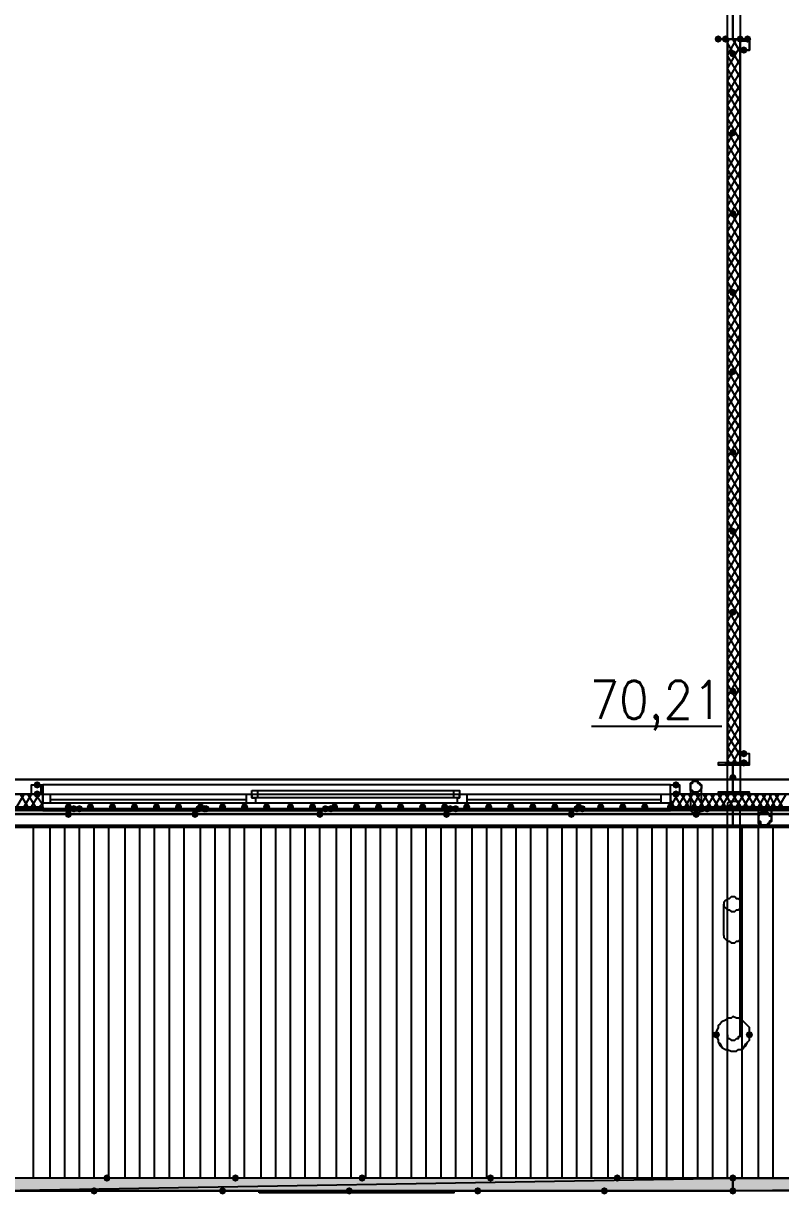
# Model space of a CAD drawing. Header units: millimetres. Extents: x 0 to 420, y 0 to 297.
# Drawn here: x 312.86 to 330.33, y 94.91 to 121.9 of the extents above; entities that cross this region are included whole.
import ezdxf

# ---------------------------------------------------------------- set-up
doc = ezdxf.new("R2010")
doc.units = ezdxf.units.MM
doc.layers.get('0').update_dxf_attribs({"linetype": 'CONTINUOUS'})
doc.styles.get("Standard").update_dxf_attribs({"font": 'STANDARD'})

msp = doc.modelspace()

# ---------------------------------------------------------------- hatches: boundary and pattern name
at = {"true_color": 0x000007}
for points in [[(328.972333, 121.539), (328.947462, 121.479204), (328.887667, 121.454333), (328.827871, 121.479204), (328.803, 121.539), (328.827871, 121.598796), (328.887667, 121.623667), (328.947462, 121.598796)], [(329.141667, 121.539), (329.116796, 121.479204), (329.057, 121.454333), (328.997204, 121.479204), (328.972333, 121.539), (328.997204, 121.598796), (329.057, 121.623667), (329.116796, 121.598796)], [(329.480333, 121.539), (329.455462, 121.479204), (329.395667, 121.454333), (329.335871, 121.479204), (329.311, 121.539), (329.335871, 121.598796), (329.395667, 121.623667), (329.455462, 121.598796)], [(329.649667, 121.539), (329.624796, 121.479204), (329.565, 121.454333), (329.505204, 121.479204), (329.480333, 121.539), (329.505204, 121.598796), (329.565, 121.623667), (329.624796, 121.598796)], [(329.311, 121.200333), (329.286129, 121.140537), (329.226333, 121.115667), (329.166538, 121.140537), (329.141667, 121.200333), (329.166537, 121.260129), (329.226333, 121.285), (329.286129, 121.260129)], [(329.565, 121.285), (329.540129, 121.225204), (329.480333, 121.200333), (329.420538, 121.225204), (329.395667, 121.285), (329.420537, 121.344796), (329.480333, 121.369667), (329.540129, 121.344796)], [(329.311, 119.38), (329.286129, 119.320204), (329.226333, 119.295333), (329.166538, 119.320204), (329.141667, 119.38), (329.166537, 119.439796), (329.226333, 119.464667), (329.286129, 119.439796)], [(329.311, 117.517333), (329.286129, 117.457538), (329.226333, 117.432667), (329.166538, 117.457538), (329.141667, 117.517333), (329.166537, 117.577129), (329.226333, 117.602), (329.286129, 117.577129)], [(329.311, 115.697), (329.286129, 115.637204), (329.226333, 115.612333), (329.166538, 115.637204), (329.141667, 115.697), (329.166537, 115.756796), (329.226333, 115.781667), (329.286129, 115.756796)], [(329.311, 113.876667), (329.286129, 113.816871), (329.226333, 113.792), (329.166538, 113.816871), (329.141667, 113.876667), (329.166537, 113.936462), (329.226333, 113.961333), (329.286129, 113.936463)], [(329.311, 112.014), (329.286129, 111.954204), (329.226333, 111.929333), (329.166538, 111.954204), (329.141667, 112.014), (329.166537, 112.073796), (329.226333, 112.098667), (329.286129, 112.073796)], [(329.311, 110.193667), (329.286129, 110.133871), (329.226333, 110.109), (329.166538, 110.133871), (329.141667, 110.193667), (329.166537, 110.253462), (329.226333, 110.278333), (329.286129, 110.253463)], [(329.311, 108.331), (329.286129, 108.271204), (329.226333, 108.246333), (329.166538, 108.271204), (329.141667, 108.331), (329.166537, 108.390796), (329.226333, 108.415667), (329.286129, 108.390796)], [(329.311, 106.510667), (329.286129, 106.450871), (329.226333, 106.426), (329.166538, 106.450871), (329.141667, 106.510667), (329.166537, 106.570462), (329.226333, 106.595333), (329.286129, 106.570463)], [(329.565, 105.071333), (329.540129, 105.011537), (329.480333, 104.986667), (329.420538, 105.011537), (329.395667, 105.071333), (329.420537, 105.131129), (329.480333, 105.156), (329.540129, 105.131129)], [(329.565, 104.859667), (329.540129, 104.799871), (329.480333, 104.775), (329.420538, 104.799871), (329.395667, 104.859667), (329.420537, 104.919462), (329.480333, 104.944333), (329.540129, 104.919463)], [(329.311, 104.521), (329.286129, 104.461204), (329.226333, 104.436333), (329.166538, 104.461204), (329.141667, 104.521), (329.166537, 104.580796), (329.226333, 104.605667), (329.286129, 104.580796)], [(313.266667, 104.351667), (313.241796, 104.291871), (313.182, 104.267), (313.122204, 104.291871), (313.097333, 104.351667), (313.122204, 104.411462), (313.182, 104.436333), (313.241796, 104.411463)], [(313.266667, 104.14), (313.241796, 104.080204), (313.182, 104.055333), (313.122204, 104.080204), (313.097333, 104.14), (313.122204, 104.199796), (313.182, 104.224667), (313.241796, 104.199796)], [(327.998667, 104.351667), (327.973796, 104.291871), (327.914, 104.267), (327.854204, 104.291871), (327.829333, 104.351667), (327.854204, 104.411462), (327.914, 104.436333), (327.973796, 104.411463)], [(327.998667, 104.14), (327.973796, 104.080204), (327.914, 104.055333), (327.854204, 104.080204), (327.829333, 104.14), (327.854204, 104.199796), (327.914, 104.224667), (327.973796, 104.199796)], [(313.986333, 103.843667), (313.961462, 103.783871), (313.901667, 103.759), (313.841871, 103.783871), (313.817, 103.843667), (313.841871, 103.903462), (313.901667, 103.928333), (313.961462, 103.903463)], [(314.494333, 103.843667), (314.469462, 103.783871), (314.409667, 103.759), (314.349871, 103.783871), (314.325, 103.843667), (314.349871, 103.903462), (314.409667, 103.928333), (314.469462, 103.903463)], [(315.002333, 103.843667), (314.977462, 103.783871), (314.917667, 103.759), (314.857871, 103.783871), (314.833, 103.843667), (314.857871, 103.903462), (314.917667, 103.928333), (314.977462, 103.903463)], [(315.510333, 103.843667), (315.485463, 103.783871), (315.425667, 103.759), (315.365871, 103.783871), (315.341, 103.843667), (315.365871, 103.903462), (315.425667, 103.928333), (315.485462, 103.903463)], [(316.018333, 103.843667), (315.993462, 103.783871), (315.933667, 103.759), (315.873871, 103.783871), (315.849, 103.843667), (315.873871, 103.903462), (315.933667, 103.928333), (315.993462, 103.903463)], [(316.526333, 103.843667), (316.501463, 103.783871), (316.441667, 103.759), (316.381871, 103.783871), (316.357, 103.843667), (316.381871, 103.903462), (316.441667, 103.928333), (316.501462, 103.903463)], [(317.034333, 103.843667), (317.009462, 103.783871), (316.949667, 103.759), (316.889871, 103.783871), (316.865, 103.843667), (316.889871, 103.903462), (316.949667, 103.928333), (317.009462, 103.903463)], [(317.542333, 103.843667), (317.517462, 103.783871), (317.457667, 103.759), (317.397871, 103.783871), (317.373, 103.843667), (317.397871, 103.903462), (317.457667, 103.928333), (317.517462, 103.903463)], [(318.050333, 103.843667), (318.025463, 103.783871), (317.965667, 103.759), (317.905871, 103.783871), (317.881, 103.843667), (317.905871, 103.903462), (317.965667, 103.928333), (318.025462, 103.903463)], [(318.558333, 103.843667), (318.533462, 103.783871), (318.473667, 103.759), (318.413871, 103.783871), (318.389, 103.843667), (318.413871, 103.903462), (318.473667, 103.928333), (318.533462, 103.903463)], [(319.108667, 103.843667), (319.083796, 103.783871), (319.024, 103.759), (318.964204, 103.783871), (318.939333, 103.843667), (318.964204, 103.903462), (319.024, 103.928333), (319.083796, 103.903463)], [(319.616667, 103.843667), (319.591796, 103.783871), (319.532, 103.759), (319.472204, 103.783871), (319.447333, 103.843667), (319.472204, 103.903462), (319.532, 103.928333), (319.591796, 103.903463)], [(320.124667, 103.843667), (320.099796, 103.783871), (320.04, 103.759), (319.980204, 103.783871), (319.955333, 103.843667), (319.980204, 103.903462), (320.04, 103.928333), (320.099796, 103.903463)], [(320.632667, 103.843667), (320.607796, 103.783871), (320.548, 103.759), (320.488204, 103.783871), (320.463333, 103.843667), (320.488204, 103.903462), (320.548, 103.928333), (320.607796, 103.903463)], [(321.140667, 103.843667), (321.115796, 103.783871), (321.056, 103.759), (320.996204, 103.783871), (320.971333, 103.843667), (320.996204, 103.903462), (321.056, 103.928333), (321.115796, 103.903463)], [(321.648667, 103.843667), (321.623796, 103.783871), (321.564, 103.759), (321.504204, 103.783871), (321.479333, 103.843667), (321.504204, 103.903462), (321.564, 103.928333), (321.623796, 103.903463)], [(322.156667, 103.843667), (322.131796, 103.783871), (322.072, 103.759), (322.012204, 103.783871), (321.987333, 103.843667), (322.012204, 103.903462), (322.072, 103.928333), (322.131796, 103.903463)], [(322.664667, 103.843667), (322.639796, 103.783871), (322.58, 103.759), (322.520204, 103.783871), (322.495333, 103.843667), (322.520204, 103.903462), (322.58, 103.928333), (322.639796, 103.903463)], [(323.172667, 103.843667), (323.147796, 103.783871), (323.088, 103.759), (323.028204, 103.783871), (323.003333, 103.843667), (323.028204, 103.903462), (323.088, 103.928333), (323.147796, 103.903463)], [(323.680667, 103.843667), (323.655796, 103.783871), (323.596, 103.759), (323.536204, 103.783871), (323.511333, 103.843667), (323.536204, 103.903462), (323.596, 103.928333), (323.655796, 103.903463)], [(324.188667, 103.843667), (324.163796, 103.783871), (324.104, 103.759), (324.044204, 103.783871), (324.019333, 103.843667), (324.044204, 103.903462), (324.104, 103.928333), (324.163796, 103.903463)], [(324.696667, 103.843667), (324.671796, 103.783871), (324.612, 103.759), (324.552204, 103.783871), (324.527333, 103.843667), (324.552204, 103.903462), (324.612, 103.928333), (324.671796, 103.903463)], [(325.204667, 103.843667), (325.179796, 103.783871), (325.12, 103.759), (325.060204, 103.783871), (325.035333, 103.843667), (325.060204, 103.903462), (325.12, 103.928333), (325.179796, 103.903463)], [(325.755, 103.843667), (325.730129, 103.783871), (325.670333, 103.759), (325.610537, 103.783871), (325.585667, 103.843667), (325.610537, 103.903462), (325.670333, 103.928333), (325.730129, 103.903463)], [(326.263, 103.843667), (326.238129, 103.783871), (326.178333, 103.759), (326.118538, 103.783871), (326.093667, 103.843667), (326.118537, 103.903462), (326.178333, 103.928333), (326.238129, 103.903463)], [(326.771, 103.843667), (326.746129, 103.783871), (326.686333, 103.759), (326.626537, 103.783871), (326.601667, 103.843667), (326.626537, 103.903462), (326.686333, 103.928333), (326.746129, 103.903463)], [(327.279, 103.843667), (327.254129, 103.783871), (327.194333, 103.759), (327.134537, 103.783871), (327.109667, 103.843667), (327.134537, 103.903462), (327.194333, 103.928333), (327.254129, 103.903463)], [(327.871667, 103.843667), (327.846796, 103.783871), (327.787, 103.759), (327.727204, 103.783871), (327.702333, 103.843667), (327.727204, 103.903462), (327.787, 103.928333), (327.846796, 103.903463)], [(328.93, 98.594333), (328.905129, 98.534537), (328.845333, 98.509667), (328.785538, 98.534537), (328.760667, 98.594333), (328.785537, 98.654129), (328.845333, 98.679), (328.905129, 98.654129)], [(329.692, 98.594333), (329.667129, 98.534537), (329.607333, 98.509667), (329.547537, 98.534537), (329.522667, 98.594333), (329.547537, 98.654129), (329.607333, 98.679), (329.667129, 98.654129)]]:
    msp.add_hatch(color=0, dxfattribs=at).paths.add_polyline_path(points, flags=0)
h = msp.add_hatch(color=0, dxfattribs=at)
h.paths.add_polyline_path([(381.973667, 103.674333), (119.972667, 103.674333), (381.973667, 103.801333)], flags=0)
h.paths.add_polyline_path([(119.972667, 103.674333), (381.973667, 103.801333), (119.972667, 103.801333)], flags=0)
at = {"true_color": 0x0000fe}
for points in [[(313.986333, 103.674333), (313.961462, 103.614537), (313.901667, 103.589667), (313.841871, 103.614537), (313.817, 103.674333), (313.841871, 103.734129), (313.901667, 103.759), (313.961462, 103.734129)], [(314.113333, 103.801333), (314.088462, 103.741537), (314.028667, 103.716667), (313.968871, 103.741537), (313.944, 103.801333), (313.968871, 103.861129), (314.028667, 103.886), (314.088462, 103.861129)], [(314.240333, 103.801333), (314.215463, 103.741537), (314.155667, 103.716667), (314.095871, 103.741537), (314.071, 103.801333), (314.095871, 103.861129), (314.155667, 103.886), (314.215462, 103.861129)], [(314.240333, 103.801333), (314.215463, 103.741537), (314.155667, 103.716667), (314.095871, 103.741537), (314.071, 103.801333), (314.095871, 103.861129), (314.155667, 103.886), (314.215462, 103.861129)], [(316.907333, 103.674333), (316.882462, 103.614537), (316.822667, 103.589667), (316.762871, 103.614537), (316.738, 103.674333), (316.762871, 103.734129), (316.822667, 103.759), (316.882462, 103.734129)], [(316.992, 103.801333), (316.967129, 103.741537), (316.907333, 103.716667), (316.847538, 103.741537), (316.822667, 103.801333), (316.847537, 103.861129), (316.907333, 103.886), (316.967129, 103.861129)], [(317.119, 103.801333), (317.094129, 103.741537), (317.034333, 103.716667), (316.974538, 103.741537), (316.949667, 103.801333), (316.974537, 103.861129), (317.034333, 103.886), (317.094129, 103.861129)], [(317.161333, 103.801333), (317.136462, 103.741537), (317.076667, 103.716667), (317.016871, 103.741537), (316.992, 103.801333), (317.016871, 103.861129), (317.076667, 103.886), (317.136462, 103.861129)], [(319.786, 103.674333), (319.761129, 103.614537), (319.701333, 103.589667), (319.641538, 103.614537), (319.616667, 103.674333), (319.641537, 103.734129), (319.701333, 103.759), (319.761129, 103.734129)], [(319.913, 103.801333), (319.888129, 103.741537), (319.828333, 103.716667), (319.768537, 103.741537), (319.743667, 103.801333), (319.768537, 103.861129), (319.828333, 103.886), (319.888129, 103.861129)], [(320.04, 103.801333), (320.015129, 103.741537), (319.955333, 103.716667), (319.895538, 103.741537), (319.870667, 103.801333), (319.895537, 103.861129), (319.955333, 103.886), (320.015129, 103.861129)], [(320.04, 103.801333), (320.015129, 103.741537), (319.955333, 103.716667), (319.895538, 103.741537), (319.870667, 103.801333), (319.895537, 103.861129), (319.955333, 103.886), (320.015129, 103.861129)], [(322.707, 103.674333), (322.682129, 103.614537), (322.622333, 103.589667), (322.562538, 103.614537), (322.537667, 103.674333), (322.562537, 103.734129), (322.622333, 103.759), (322.682129, 103.734129)], [(322.791667, 103.801333), (322.766796, 103.741537), (322.707, 103.716667), (322.647204, 103.741537), (322.622333, 103.801333), (322.647204, 103.861129), (322.707, 103.886), (322.766796, 103.861129)], [(322.918667, 103.801333), (322.893796, 103.741537), (322.834, 103.716667), (322.774204, 103.741537), (322.749333, 103.801333), (322.774204, 103.861129), (322.834, 103.886), (322.893796, 103.861129)], [(322.918667, 103.801333), (322.893796, 103.741537), (322.834, 103.716667), (322.774204, 103.741537), (322.749333, 103.801333), (322.774204, 103.861129), (322.834, 103.886), (322.893796, 103.861129)], [(325.585667, 103.674333), (325.560796, 103.614537), (325.501, 103.589667), (325.441204, 103.614537), (325.416333, 103.674333), (325.441204, 103.734129), (325.501, 103.759), (325.560796, 103.734129)], [(325.712667, 103.801333), (325.687796, 103.741537), (325.628, 103.716667), (325.568204, 103.741537), (325.543333, 103.801333), (325.568204, 103.861129), (325.628, 103.886), (325.687796, 103.861129)], [(325.839667, 103.801333), (325.814796, 103.741537), (325.755, 103.716667), (325.695204, 103.741537), (325.670333, 103.801333), (325.695204, 103.861129), (325.755, 103.886), (325.814796, 103.861129)], [(325.839667, 103.801333), (325.814796, 103.741537), (325.755, 103.716667), (325.695204, 103.741537), (325.670333, 103.801333), (325.695204, 103.861129), (325.755, 103.886), (325.814796, 103.861129)], [(328.464333, 103.674333), (328.439462, 103.614537), (328.379667, 103.589667), (328.319871, 103.614537), (328.295, 103.674333), (328.319871, 103.734129), (328.379667, 103.759), (328.439462, 103.734129)], [(328.591333, 103.801333), (328.566462, 103.741537), (328.506667, 103.716667), (328.446871, 103.741537), (328.422, 103.801333), (328.446871, 103.861129), (328.506667, 103.886), (328.566462, 103.861129)], [(328.718333, 103.801333), (328.693463, 103.741537), (328.633667, 103.716667), (328.573871, 103.741537), (328.549, 103.801333), (328.573871, 103.861129), (328.633667, 103.886), (328.693462, 103.861129)], [(328.718333, 103.801333), (328.693463, 103.741537), (328.633667, 103.716667), (328.573871, 103.741537), (328.549, 103.801333), (328.573871, 103.861129), (328.633667, 103.886), (328.693462, 103.861129)], [(314.875333, 95.292333), (314.850462, 95.232537), (314.790667, 95.207667), (314.730871, 95.232537), (314.706, 95.292333), (314.730871, 95.352129), (314.790667, 95.377), (314.850462, 95.352129)], [(317.838667, 95.292333), (317.813796, 95.232537), (317.754, 95.207667), (317.694204, 95.232537), (317.669333, 95.292333), (317.694204, 95.352129), (317.754, 95.377), (317.813796, 95.352129)], [(320.759667, 95.292333), (320.734796, 95.232537), (320.675, 95.207667), (320.615204, 95.232537), (320.590333, 95.292333), (320.615204, 95.352129), (320.675, 95.377), (320.734796, 95.352129)], [(323.723, 95.292333), (323.698129, 95.232537), (323.638333, 95.207667), (323.578538, 95.232537), (323.553667, 95.292333), (323.578537, 95.352129), (323.638333, 95.377), (323.698129, 95.352129)], [(326.644, 95.292333), (326.619129, 95.232537), (326.559333, 95.207667), (326.499537, 95.232537), (326.474667, 95.292333), (326.499537, 95.352129), (326.559333, 95.377), (326.619129, 95.352129)], [(329.311, 95.292333), (329.286129, 95.232537), (329.226333, 95.207667), (329.166538, 95.232537), (329.141667, 95.292333), (329.166537, 95.352129), (329.226333, 95.377), (329.286129, 95.352129)], [(314.579, 94.996), (314.554129, 94.936204), (314.494333, 94.911333), (314.434537, 94.936204), (314.409667, 94.996), (314.434537, 95.055796), (314.494333, 95.080667), (314.554129, 95.055796)], [(317.542333, 94.996), (317.517462, 94.936204), (317.457667, 94.911333), (317.397871, 94.936204), (317.373, 94.996), (317.397871, 95.055796), (317.457667, 95.080667), (317.517462, 95.055796)], [(320.463333, 94.996), (320.438463, 94.936204), (320.378667, 94.911333), (320.318871, 94.936204), (320.294, 94.996), (320.318871, 95.055796), (320.378667, 95.080667), (320.438462, 95.055796)], [(323.426667, 94.996), (323.401796, 94.936204), (323.342, 94.911333), (323.282204, 94.936204), (323.257333, 94.996), (323.282204, 95.055796), (323.342, 95.080667), (323.401796, 95.055796)], [(326.347667, 94.996), (326.322796, 94.936204), (326.263, 94.911333), (326.203204, 94.936204), (326.178333, 94.996), (326.203204, 95.055796), (326.263, 95.080667), (326.322796, 95.055796)], [(329.311, 94.996), (329.286129, 94.936204), (329.226333, 94.911333), (329.166538, 94.936204), (329.141667, 94.996), (329.166537, 95.055796), (329.226333, 95.080667), (329.286129, 95.055796)]]:
    msp.add_hatch(color=0, dxfattribs=at).paths.add_polyline_path(points, flags=0)
at = {"true_color": 0x000007}
h = msp.add_hatch(color=0, dxfattribs=at)
h.paths.add_polyline_path([(329.226333, 94.996), (311.869667, 94.996), (329.226333, 95.292333)], flags=0)
h.paths.add_polyline_path([(311.869667, 94.996), (329.226333, 95.292333), (311.869667, 95.292333)], flags=0)
h = msp.add_hatch(color=0, dxfattribs=at)
h.paths.add_polyline_path([(346.625333, 94.996), (329.226333, 94.996), (346.625333, 95.292333)], flags=0)
h.paths.add_polyline_path([(329.226333, 94.996), (346.625333, 95.292333), (329.226333, 95.292333)], flags=0)

# ---------------------------------------------------------------- linework, layer by layer
at = {"color": 0, "true_color": 0x000007}
for points in [[(393.361333, 220.810667), (259.291667, 220.810667), (259.291667, 189.780333), (242.612333, 189.780333), (242.612333, 220.810667), (108.585, 220.810667), (108.585, 104.14), (242.654667, 104.14), (242.654667, 135.128), (259.291667, 135.128), (259.291667, 104.14), (393.361333, 104.14)], [(242.612333, 220.429667), (242.612333, 189.780333), (259.291667, 189.780333), (259.291667, 220.429667), (393.022667, 220.429667), (393.022667, 104.478667), (259.291667, 104.478667), (259.291667, 135.128), (242.654667, 135.128), (242.654667, 104.478667), (108.923667, 104.478667), (108.923667, 220.429667)], [(329.607333, 121.539), (328.887667, 121.539), (329.226333, 121.539), (329.226333, 122.216333), (328.887667, 122.216333), (328.887667, 122.258667), (329.607333, 122.258667), (329.607333, 122.216333), (329.226333, 122.216333), (329.226333, 121.539)], [(329.099333, 121.539), (329.099333, 104.859667), (329.395667, 104.859667), (329.395667, 121.539)], [(329.607333, 121.539), (329.395667, 121.539), (329.395667, 121.285), (329.607333, 121.285)], [(329.607333, 121.496667), (329.607333, 121.285), (329.395667, 121.285), (329.395667, 121.496667)], [(329.607333, 105.071333), (329.395667, 105.071333), (329.395667, 104.859667), (329.607333, 104.859667), (329.607333, 105.071333), (329.395667, 105.071333), (329.395667, 104.859667), (329.607333, 104.859667)], [(329.607333, 104.859667), (328.887667, 104.859667), (328.887667, 104.817333), (329.226333, 104.817333), (329.226333, 104.182333), (328.887667, 104.182333), (328.887667, 104.14), (329.607333, 104.14), (329.607333, 104.182333), (329.226333, 104.182333), (329.226333, 104.817333), (329.607333, 104.817333)], [(313.055, 104.351667), (313.266667, 104.351667), (313.266667, 104.14), (313.055, 104.14), (313.055, 104.351667), (313.309, 104.351667), (313.309, 104.14), (313.055, 104.14)], [(318.135, 104.224667), (318.262, 104.224667), (318.262, 104.055333), (318.135, 104.055333)], [(322.918667, 104.055333), (322.791667, 104.055333), (322.791667, 104.224667), (322.918667, 104.224667)], [(327.787, 104.351667), (327.998667, 104.351667), (327.998667, 104.14), (327.787, 104.14), (327.787, 104.351667), (327.998667, 104.351667), (327.998667, 104.14), (327.787, 104.14)], [(328.252667, 104.309333), (328.252667, 104.351667), (328.252667, 104.394), (328.295, 104.394), (328.295, 104.436333), (328.337333, 104.436333), (328.379667, 104.436333), (328.422, 104.436333), (328.422, 104.394), (328.464333, 104.394), (328.464333, 104.351667), (328.506667, 104.351667), (328.506667, 104.309333), (328.506667, 104.267), (328.464333, 104.224667), (328.422, 104.182333), (328.379667, 104.182333), (328.337333, 104.182333), (328.295, 104.182333), (328.295, 104.224667), (328.252667, 104.224667), (328.252667, 104.267), (328.252667, 104.309333), (328.252667, 104.267), (328.252667, 104.224667), (328.295, 104.224667), (328.295, 104.182333), (328.337333, 104.182333), (328.379667, 104.182333), (328.422, 104.182333), (328.464333, 104.224667), (328.506667, 104.267), (328.506667, 104.309333), (328.506667, 104.351667), (328.464333, 104.351667), (328.464333, 104.394), (328.422, 104.394), (328.422, 104.436333), (328.379667, 104.436333), (328.337333, 104.436333), (328.295, 104.436333), (328.295, 104.394), (328.252667, 104.394), (328.252667, 104.351667)], [(328.506667, 104.309333), (328.506667, 104.351667), (328.464333, 104.351667), (328.464333, 104.394), (328.422, 104.394), (328.422, 104.436333), (328.379667, 104.436333), (328.337333, 104.436333), (328.295, 104.436333), (328.295, 104.394), (328.252667, 104.394), (328.252667, 104.351667), (328.252667, 104.309333), (328.252667, 104.267), (328.252667, 104.224667), (328.295, 104.224667), (328.295, 104.182333), (328.337333, 104.182333), (328.379667, 104.182333), (328.422, 104.182333), (328.464333, 104.224667), (328.506667, 104.267)], [(313.309, 104.14), (313.309, 103.928333)], [(327.787, 104.14), (327.787, 103.928333)], [(329.268667, 103.970667), (329.226333, 103.970667), (329.184, 103.970667), (329.141667, 103.970667), (329.099333, 103.928333), (329.099333, 103.886), (329.099333, 103.843667), (329.141667, 103.801333), (329.184, 103.801333), (329.226333, 103.801333), (329.268667, 103.801333), (329.311, 103.801333), (329.353333, 103.801333), (329.353333, 103.843667), (329.395667, 103.886), (329.353333, 103.928333), (329.353333, 103.970667), (329.311, 103.970667)], [(381.973667, 103.674333), (119.972667, 103.674333), (381.973667, 103.801333)], [(119.972667, 103.674333), (381.973667, 103.801333), (119.972667, 103.801333)], [(329.226333, 103.759), (311.827333, 103.759), (311.827333, 103.378), (329.226333, 103.378)], [(328.252667, 103.759), (328.295, 103.716667), (328.337333, 103.716667), (328.379667, 103.716667), (328.422, 103.716667), (328.464333, 103.716667), (328.464333, 103.759), (328.506667, 103.759), (328.464333, 103.759), (328.422, 103.759), (328.379667, 103.759), (328.337333, 103.759), (328.295, 103.759)], [(346.625333, 103.759), (329.226333, 103.759), (329.226333, 103.378), (346.625333, 103.378)], [(329.692, 103.801333), (329.819, 103.801333), (329.819, 103.589667), (329.819, 103.547333), (329.819, 103.505), (329.819, 103.462667), (329.861333, 103.462667), (329.903667, 103.420333), (329.946, 103.420333), (329.988333, 103.420333), (330.030667, 103.420333), (330.030667, 103.462667), (330.073, 103.462667), (330.073, 103.505), (330.115333, 103.505), (330.115333, 103.547333), (330.115333, 103.589667), (330.115333, 103.801333), (330.2, 103.801333), (330.115333, 103.801333), (330.115333, 103.589667), (330.115333, 103.547333), (330.073, 103.505), (330.073, 103.462667), (330.030667, 103.462667), (330.030667, 103.420333), (329.988333, 103.420333), (329.946, 103.420333), (329.903667, 103.420333), (329.861333, 103.462667), (329.861333, 103.505), (329.819, 103.505), (329.819, 103.547333), (329.819, 103.589667), (329.819, 103.801333), (329.692, 103.801333), (329.819, 103.801333), (329.819, 103.589667), (329.819, 103.547333), (329.819, 103.505), (329.819, 103.462667), (329.861333, 103.462667), (329.903667, 103.420333), (329.946, 103.420333), (329.988333, 103.420333), (330.030667, 103.420333), (330.030667, 103.462667), (330.073, 103.462667), (330.073, 103.505), (330.115333, 103.505), (330.115333, 103.547333), (330.115333, 103.589667), (330.115333, 103.801333), (330.2, 103.801333), (330.115333, 103.801333), (330.115333, 103.589667), (330.115333, 103.547333), (330.073, 103.505), (330.073, 103.462667), (330.030667, 103.462667), (330.030667, 103.420333), (329.988333, 103.420333), (329.946, 103.420333), (329.903667, 103.420333), (329.861333, 103.462667), (329.861333, 103.505), (329.819, 103.505), (329.819, 103.547333), (329.819, 103.589667), (329.819, 103.801333), (329.692, 103.801333), (329.819, 103.801333), (329.819, 103.589667), (329.819, 103.547333), (329.819, 103.505), (329.861333, 103.505), (329.861333, 103.462667), (329.903667, 103.420333), (329.946, 103.420333), (329.988333, 103.420333), (330.030667, 103.420333), (330.030667, 103.462667), (330.073, 103.462667), (330.073, 103.505), (330.115333, 103.547333), (330.115333, 103.589667), (330.115333, 103.801333), (330.2, 103.801333), (330.115333, 103.801333), (330.115333, 103.589667), (330.115333, 103.547333), (330.115333, 103.505), (330.073, 103.505), (330.073, 103.462667), (330.030667, 103.462667), (330.030667, 103.420333), (329.988333, 103.420333), (329.946, 103.420333), (329.903667, 103.420333), (329.861333, 103.462667), (329.819, 103.462667), (329.819, 103.505), (329.819, 103.547333), (329.819, 103.589667), (329.819, 103.801333)], [(329.819, 103.589667), (329.819, 103.547333), (329.819, 103.505), (329.861333, 103.505), (329.861333, 103.462667), (329.903667, 103.420333), (329.946, 103.420333), (329.988333, 103.420333), (330.030667, 103.420333), (330.030667, 103.462667), (330.073, 103.462667), (330.073, 103.505), (330.115333, 103.547333), (330.115333, 103.589667), (330.115333, 103.632), (330.073, 103.632), (330.073, 103.674333), (330.030667, 103.716667), (329.988333, 103.716667), (329.946, 103.716667), (329.903667, 103.716667), (329.861333, 103.716667), (329.861333, 103.674333), (329.819, 103.632)], [(330.115333, 103.589667), (330.115333, 103.632), (330.073, 103.632), (330.073, 103.674333), (330.030667, 103.716667), (329.988333, 103.716667), (329.946, 103.716667), (329.903667, 103.716667), (329.861333, 103.716667), (329.861333, 103.674333), (329.819, 103.632), (329.819, 103.589667), (329.819, 103.547333), (329.819, 103.505), (329.861333, 103.505), (329.861333, 103.462667), (329.903667, 103.420333), (329.946, 103.420333), (329.988333, 103.420333), (330.030667, 103.420333), (330.030667, 103.462667), (330.073, 103.462667), (330.073, 103.505), (330.115333, 103.547333)], [(381.973667, 95.885), (381.973667, 95.292333), (119.972667, 95.292333), (119.972667, 95.885), (119.972667, 102.87), (119.972667, 103.420333), (381.973667, 103.420333), (381.973667, 102.87)], [(329.268667, 101.769333), (329.226333, 101.769333), (329.184, 101.769333), (329.141667, 101.727), (329.099333, 101.727), (329.057, 101.684667), (329.014667, 101.642333), (329.014667, 101.6), (329.014667, 101.557667), (329.057, 101.515333), (329.099333, 101.473), (329.141667, 101.473), (329.184, 101.430667), (329.226333, 101.430667), (329.268667, 101.430667), (329.311, 101.473), (329.353333, 101.473), (329.395667, 101.515333), (329.438, 101.515333), (329.438, 101.557667), (329.438, 101.6), (329.438, 101.642333), (329.438, 101.684667), (329.395667, 101.684667), (329.353333, 101.727), (329.311, 101.727)], [(329.311, 98.975333), (329.226333, 99.017667), (329.184, 98.975333), (329.099333, 98.975333), (329.057, 98.933), (328.972333, 98.890667), (328.93, 98.848333), (328.887667, 98.806), (328.887667, 98.763667), (328.845333, 98.679), (328.845333, 98.594333), (328.845333, 98.552), (328.887667, 98.467333), (328.887667, 98.425), (328.93, 98.382667), (328.972333, 98.298), (329.057, 98.255667), (329.099333, 98.255667), (329.184, 98.213333), (329.226333, 98.213333), (329.311, 98.213333), (329.353333, 98.255667), (329.438, 98.255667), (329.480333, 98.298), (329.522667, 98.382667), (329.565, 98.425), (329.607333, 98.467333), (329.607333, 98.552), (329.607333, 98.594333), (329.607333, 98.679), (329.607333, 98.763667), (329.565, 98.806), (329.522667, 98.848333), (329.480333, 98.890667), (329.438, 98.933), (329.353333, 98.975333)], [(329.226333, 94.996), (311.869667, 94.996), (329.226333, 95.292333)], [(311.869667, 94.996), (329.226333, 95.292333), (311.869667, 95.292333)], [(364.024333, 95.292333), (364.024333, 94.996), (346.625333, 94.996), (346.625333, 95.292333), (346.625333, 94.996), (329.226333, 94.996), (329.226333, 95.292333), (311.869667, 95.292333), (311.869667, 94.996), (329.226333, 94.996), (329.226333, 95.292333), (346.625333, 95.292333)], [(346.625333, 94.996), (329.226333, 94.996), (346.625333, 95.292333)], [(329.226333, 94.996), (346.625333, 95.292333), (329.226333, 95.292333)], [(318.304333, 94.953667), (318.304333, 94.996), (322.791667, 94.996), (322.791667, 94.953667)]]:
    msp.add_lwpolyline(points, close=True, dxfattribs=at)
at = {"color": 0, "true_color": 0x0000fe}
msp.add_lwpolyline([(242.612333, 220.429667), (108.923667, 220.429667), (108.923667, 104.478667), (242.654667, 104.478667), (242.654667, 135.128), (259.291667, 135.128), (259.291667, 104.478667), (393.022667, 104.478667), (393.022667, 220.429667), (259.291667, 220.429667), (259.291667, 189.780333), (242.612333, 189.780333)], close=True, dxfattribs=at)
at = {"color": 0, "true_color": 0x00002b}
for points in [[(311.996667, 104.14), (329.099333, 104.14), (329.099333, 138.641667), (311.996667, 138.641667)], [(329.395667, 104.14), (346.498333, 104.14), (346.498333, 138.641667), (329.395667, 138.641667)]]:
    msp.add_lwpolyline(points, close=True, dxfattribs=at)
at = {"color": 0, "true_color": 0x000007}
for points in [[(329.226333, 121.539), (329.226333, 122.258667)], [(329.099333, 121.454333), (329.141667, 121.539)], [(329.099333, 121.158), (329.311, 121.539)], [(329.395667, 120.946333), (329.099333, 121.454333)], [(329.395667, 121.242667), (329.226333, 121.539)], [(329.480333, 121.539), (329.480333, 121.496667)], [(329.099333, 120.861667), (329.395667, 121.369667)], [(329.395667, 120.65), (329.099333, 121.158)], [(329.099333, 120.565333), (329.395667, 121.073333)], [(329.395667, 120.353667), (329.099333, 120.861667)], [(329.099333, 120.269), (329.395667, 120.777)], [(329.395667, 120.099667), (329.099333, 120.565333)], [(329.099333, 120.015), (329.395667, 120.480667)], [(329.395667, 119.803333), (329.099333, 120.311333)], [(329.099333, 119.718667), (329.395667, 120.226667)], [(329.395667, 119.507), (329.099333, 120.015)], [(329.099333, 119.422333), (329.395667, 119.930333)], [(329.395667, 119.210667), (329.099333, 119.718667)], [(329.099333, 119.126), (329.395667, 119.634)], [(329.395667, 118.914333), (329.099333, 119.422333)], [(329.099333, 118.829667), (329.395667, 119.337667)], [(329.395667, 118.618), (329.099333, 119.126)], [(329.099333, 118.533333), (329.395667, 119.041333)], [(329.395667, 118.321667), (329.099333, 118.829667)], [(329.099333, 118.279333), (329.395667, 118.745)], [(329.395667, 118.067667), (329.099333, 118.533333)], [(329.099333, 117.983), (329.395667, 118.491)], [(329.395667, 117.771333), (329.099333, 118.279333)], [(329.099333, 117.686667), (329.395667, 118.194667)], [(329.395667, 117.475), (329.099333, 117.983)], [(329.099333, 117.390333), (329.395667, 117.898333)], [(329.395667, 117.178667), (329.099333, 117.686667)], [(329.099333, 117.094), (329.395667, 117.602)], [(329.395667, 116.882333), (329.099333, 117.390333)], [(329.099333, 116.797667), (329.395667, 117.305667)], [(329.395667, 116.586), (329.099333, 117.094)], [(329.099333, 116.501333), (329.395667, 117.009333)], [(329.395667, 116.332), (329.099333, 116.797667)], [(329.099333, 116.247333), (329.395667, 116.713)], [(329.395667, 116.035667), (329.099333, 116.543667)], [(329.099333, 115.951), (329.395667, 116.459)], [(329.395667, 115.739333), (329.099333, 116.247333)], [(329.099333, 115.654667), (329.395667, 116.162667)], [(329.395667, 115.443), (329.099333, 115.951)], [(329.099333, 115.358333), (329.395667, 115.866333)], [(329.395667, 115.146667), (329.099333, 115.654667)], [(329.099333, 115.062), (329.395667, 115.57)], [(329.395667, 114.850333), (329.099333, 115.358333)], [(329.099333, 114.765667), (329.395667, 115.273667)], [(329.395667, 114.554), (329.099333, 115.062)], [(329.099333, 114.511667), (329.395667, 114.977333)], [(329.395667, 114.3), (329.099333, 114.765667)], [(329.099333, 114.215333), (329.395667, 114.723333)], [(329.395667, 114.003667), (329.099333, 114.511667)], [(329.099333, 113.919), (329.395667, 114.427)], [(329.395667, 113.707333), (329.099333, 114.215333)], [(329.099333, 113.622667), (329.395667, 114.130667)], [(329.395667, 113.411), (329.099333, 113.919)], [(329.099333, 113.326333), (329.395667, 113.834333)], [(329.395667, 113.114667), (329.099333, 113.622667)], [(329.099333, 113.03), (329.395667, 113.538)], [(329.395667, 112.818333), (329.099333, 113.326333)], [(329.099333, 112.733667), (329.395667, 113.241667)], [(329.395667, 112.564333), (329.099333, 113.03)], [(329.099333, 112.479667), (329.395667, 112.945333)], [(329.395667, 112.268), (329.099333, 112.776)], [(329.099333, 112.183333), (329.395667, 112.691333)], [(329.395667, 111.971667), (329.099333, 112.479667)], [(329.099333, 111.887), (329.395667, 112.395)], [(329.395667, 111.675333), (329.099333, 112.183333)], [(329.099333, 111.590667), (329.395667, 112.098667)], [(329.395667, 111.379), (329.099333, 111.887)], [(329.099333, 111.294333), (329.395667, 111.802333)], [(329.395667, 111.082667), (329.099333, 111.590667)], [(329.099333, 110.998), (329.395667, 111.506)], [(329.395667, 110.786333), (329.099333, 111.294333)], [(329.099333, 110.744), (329.395667, 111.209667)], [(329.395667, 110.532333), (329.099333, 110.998)], [(329.099333, 110.447667), (329.395667, 110.955667)], [(329.395667, 110.236), (329.099333, 110.744)], [(329.099333, 110.151333), (329.395667, 110.659333)], [(329.395667, 109.939667), (329.099333, 110.447667)], [(329.099333, 109.855), (329.395667, 110.363)], [(329.395667, 109.643333), (329.099333, 110.151333)], [(329.099333, 109.558667), (329.395667, 110.066667)], [(329.395667, 109.347), (329.099333, 109.855)], [(329.099333, 109.262333), (329.395667, 109.770333)], [(329.395667, 109.050667), (329.099333, 109.558667)], [(329.099333, 108.966), (329.395667, 109.474)], [(329.395667, 108.796667), (329.099333, 109.262333)], [(329.099333, 108.712), (329.395667, 109.177667)], [(329.395667, 108.500333), (329.099333, 109.008333)], [(329.099333, 108.415667), (329.395667, 108.923667)], [(329.395667, 108.204), (329.099333, 108.712)], [(329.099333, 108.119333), (329.395667, 108.627333)], [(329.395667, 107.907667), (329.099333, 108.415667)], [(329.099333, 107.823), (329.395667, 108.331)], [(329.395667, 107.611333), (329.099333, 108.119333)], [(329.099333, 107.526667), (329.395667, 108.034667)], [(329.395667, 107.315), (329.099333, 107.823)], [(329.099333, 107.230333), (329.395667, 107.738333)], [(329.395667, 107.018667), (329.099333, 107.526667)], [(329.099333, 106.976333), (329.395667, 107.442)], [(329.395667, 106.764667), (329.099333, 107.230333)], [(329.099333, 106.68), (329.395667, 107.188)], [(329.395667, 106.468333), (329.099333, 106.976333)], [(329.099333, 106.383667), (329.395667, 106.891667)], [(329.395667, 106.172), (329.099333, 106.68)], [(329.099333, 106.087333), (329.395667, 106.595333)], [(329.395667, 105.875667), (329.099333, 106.383667)], [(329.099333, 105.791), (329.395667, 106.299)], [(329.395667, 105.579333), (329.099333, 106.087333)], [(329.099333, 105.494667), (329.395667, 106.002667)], [(325.966667, 105.706333), (328.972333, 105.706333)], [(329.395667, 105.283), (329.099333, 105.791)], [(329.099333, 105.198333), (329.395667, 105.706333)], [(329.395667, 105.029), (329.099333, 105.494667)], [(329.099333, 104.944333), (329.395667, 105.41)], [(329.311, 104.859667), (329.099333, 105.240667)], [(329.226333, 104.859667), (329.395667, 105.156)], [(328.887667, 104.859667), (328.887667, 104.817333)], [(329.057, 104.859667), (329.057, 104.817333)], [(329.141667, 104.859667), (329.099333, 104.944333)], [(329.226333, 104.859667), (329.226333, 104.14)], [(329.395667, 104.859667), (329.395667, 104.817333)], [(329.565, 104.859667), (329.565, 104.817333)], [(320.548, 104.351667), (313.309, 104.351667), (313.309, 104.267)], [(320.548, 104.351667), (313.309, 104.351667), (313.309, 104.267)], [(313.309, 104.267), (313.309, 104.14), (320.548, 104.14)], [(313.309, 104.267), (313.309, 104.14), (320.548, 104.14)], [(318.262, 104.224667), (322.791667, 104.224667)], [(318.262, 104.224667), (322.791667, 104.224667)], [(327.787, 104.267), (327.787, 104.351667), (320.548, 104.351667)], [(327.787, 104.267), (327.787, 104.351667), (320.548, 104.351667)], [(320.548, 104.14), (327.787, 104.14), (327.787, 104.267)], [(320.548, 104.14), (327.787, 104.14), (327.787, 104.267)], [(328.252667, 104.309333), (328.252667, 103.759)], [(328.506667, 103.759), (328.506667, 104.309333)], [(328.887667, 104.182333), (328.887667, 104.14)], [(329.057, 104.182333), (329.057, 104.14)], [(329.395667, 104.182333), (329.395667, 104.14)], [(329.565, 104.182333), (329.565, 104.14)], [(313.309, 104.14), (310.388, 104.14)], [(312.716333, 103.843667), (312.885667, 104.14)], [(312.970333, 103.843667), (312.801, 104.14)], [(312.885667, 103.843667), (313.055, 104.14)], [(313.139667, 103.843667), (312.970333, 104.14)], [(313.055, 103.843667), (313.224333, 104.14)], [(313.309, 103.886), (313.139667, 104.14)], [(313.224333, 103.843667), (313.309, 103.928333)], [(313.309, 103.843667), (313.309, 103.928333), (313.309, 104.14)], [(313.309, 104.14), (327.787, 104.14)], [(313.309, 104.14), (313.478333, 104.14), (313.478333, 103.928333), (313.309, 103.928333)], [(313.309, 103.843667), (313.309, 103.928333)], [(313.478333, 104.14), (318.008, 104.14)], [(313.478333, 104.013), (318.008, 104.013)], [(318.008, 103.928333), (313.478333, 103.928333)], [(318.092667, 103.928333), (318.008, 103.928333), (318.008, 104.14), (318.092667, 104.14)], [(318.092667, 104.14), (318.135, 104.14), (318.135, 104.055333), (318.219667, 104.055333), (318.219667, 103.928333), (318.092667, 103.928333)], [(322.876333, 103.928333), (318.219667, 103.928333)], [(318.262, 104.14), (322.791667, 104.14)], [(322.791667, 104.055333), (318.262, 104.055333)], [(322.961, 103.928333), (322.876333, 103.928333), (322.876333, 104.055333), (322.918667, 104.055333), (322.918667, 104.14), (322.961, 104.14)], [(322.961, 104.14), (323.088, 104.14), (323.088, 103.928333), (322.961, 103.928333)], [(323.088, 104.14), (327.575333, 104.14)], [(323.088, 104.013), (327.575333, 104.013)], [(327.575333, 103.928333), (323.088, 103.928333)], [(327.787, 103.928333), (327.575333, 103.928333), (327.575333, 104.14), (327.787, 104.14)], [(327.787, 104.097667), (327.787, 104.14)], [(327.787, 103.843667), (327.956333, 104.14)], [(327.787, 103.843667), (327.787, 103.928333), (327.787, 104.14)], [(330.665667, 104.14), (327.787, 104.14)], [(327.871667, 103.843667), (327.787, 104.013)], [(327.787, 103.843667), (327.787, 103.928333)], [(328.041, 103.843667), (327.871667, 104.14)], [(327.956333, 103.843667), (328.125667, 104.14)], [(328.210333, 103.843667), (328.041, 104.14)], [(328.125667, 103.843667), (328.295, 104.14)], [(328.379667, 103.843667), (328.210333, 104.14)], [(328.295, 103.843667), (328.464333, 104.14)], [(328.549, 103.843667), (328.379667, 104.14)], [(328.464333, 103.843667), (328.633667, 104.14)], [(328.718333, 103.843667), (328.549, 104.14)], [(328.633667, 103.843667), (328.803, 104.14)], [(328.887667, 103.843667), (328.718333, 104.14)], [(328.803, 103.843667), (328.972333, 104.14)], [(329.057, 103.843667), (328.887667, 104.14)], [(328.972333, 103.843667), (329.141667, 104.14)], [(329.226333, 103.843667), (329.057, 104.14)], [(329.141667, 103.843667), (329.311, 104.14)], [(329.395667, 103.843667), (329.226333, 104.14)], [(329.311, 103.843667), (329.480333, 104.14)], [(329.565, 103.843667), (329.395667, 104.14)], [(329.480333, 103.843667), (329.649667, 104.14)], [(329.734333, 103.843667), (329.565, 104.14)], [(329.649667, 103.843667), (329.819, 104.14)], [(329.903667, 103.843667), (329.734333, 104.14)], [(329.819, 103.843667), (329.988333, 104.14)], [(330.073, 103.843667), (329.903667, 104.14)], [(329.988333, 103.843667), (330.115333, 104.14)], [(330.2, 103.843667), (330.073, 104.14)], [(330.115333, 103.843667), (330.284667, 104.14)], [(330.369333, 103.843667), (330.2, 104.14)], [(330.284667, 103.843667), (330.454, 104.14)], [(382.27, 103.801333), (119.972667, 103.801333), (382.27, 103.801333), (119.972667, 103.801333)], [(381.973667, 103.801333), (119.972667, 103.801333)], [(382.27, 103.801333), (381.973667, 103.801333), (119.972667, 103.801333)], [(382.27, 103.801333), (119.972667, 103.801333), (119.972667, 103.674333)], [(119.972667, 103.674333), (381.973667, 103.674333)], [(310.388, 103.843667), (313.309, 103.843667)], [(313.309, 103.843667), (313.309, 103.759), (327.787, 103.759), (327.787, 103.843667)], [(327.787, 103.843667), (330.665667, 103.843667)], [(329.607333, 103.759), (329.607333, 103.843667), (329.565, 103.843667), (329.522667, 103.843667), (329.480333, 103.843667), (329.438, 103.843667), (329.353333, 103.843667), (329.311, 103.843667), (329.226333, 103.843667), (329.184, 103.843667), (329.099333, 103.843667), (329.057, 103.843667), (328.972333, 103.843667), (328.93, 103.843667), (328.887667, 103.843667), (328.845333, 103.843667), (328.845333, 103.759)], [(329.607333, 103.759), (329.565, 103.759), (329.522667, 103.759), (329.480333, 103.759), (329.438, 103.759), (329.353333, 103.759), (329.311, 103.759), (329.226333, 103.759), (329.184, 103.759), (329.099333, 103.759), (329.057, 103.759), (328.972333, 103.759), (328.93, 103.759), (328.887667, 103.759), (328.845333, 103.759)], [(329.099333, 98.594333), (329.099333, 103.886)], [(329.395667, 98.594333), (329.395667, 103.886)], [(329.014667, 100.880333), (329.014667, 101.6)], [(329.438, 100.880333), (329.438, 101.6)], [(329.014667, 100.880333), (329.014667, 100.838), (329.057, 100.795667), (329.099333, 100.753333), (329.141667, 100.753333), (329.184, 100.711), (329.226333, 100.711), (329.268667, 100.711), (329.311, 100.753333), (329.353333, 100.753333), (329.395667, 100.795667), (329.438, 100.795667), (329.438, 100.838), (329.438, 100.880333)], [(328.845333, 98.594333), (328.845333, 98.552), (328.887667, 98.467333), (328.887667, 98.425), (328.93, 98.340333), (328.972333, 98.298), (329.057, 98.255667), (329.099333, 98.255667), (329.184, 98.213333), (329.226333, 98.213333), (329.311, 98.213333), (329.353333, 98.255667), (329.438, 98.255667), (329.480333, 98.298), (329.522667, 98.340333), (329.565, 98.425), (329.607333, 98.467333), (329.607333, 98.552), (329.607333, 98.594333)], [(329.099333, 98.594333), (329.099333, 98.552), (329.099333, 98.509667), (329.141667, 98.509667), (329.184, 98.467333), (329.226333, 98.467333), (329.268667, 98.467333), (329.311, 98.509667), (329.353333, 98.509667), (329.353333, 98.552), (329.395667, 98.552), (329.395667, 98.594333)], [(329.226333, 95.292333), (311.869667, 95.292333)], [(346.625333, 95.292333), (329.226333, 95.292333)], [(322.791667, 94.996), (322.791667, 94.953667), (318.304333, 94.953667)]]:
    msp.add_lwpolyline(points, dxfattribs=at)
at = {"color": 0, "true_color": 0x0000fd}
for points in [[(313.097333, 95.292333), (313.097333, 103.420333)], [(313.478333, 95.292333), (313.478333, 103.420333)], [(313.817, 95.292333), (313.817, 103.420333)], [(314.155667, 95.292333), (314.155667, 103.420333)], [(314.494333, 95.292333), (314.494333, 103.420333)], [(314.833, 95.292333), (314.833, 103.420333)], [(315.214, 95.292333), (315.214, 103.420333)], [(315.552667, 95.292333), (315.552667, 103.420333)], [(315.891333, 95.292333), (315.891333, 103.420333)], [(316.23, 95.292333), (316.23, 103.420333)], [(316.568667, 95.292333), (316.568667, 103.420333)], [(316.949667, 95.292333), (316.949667, 103.420333)], [(317.288333, 95.292333), (317.288333, 103.420333)], [(317.627, 95.292333), (317.627, 103.420333)], [(317.965667, 95.292333), (317.965667, 103.420333)], [(318.346667, 95.292333), (318.346667, 103.420333)], [(318.685333, 95.292333), (318.685333, 103.420333)], [(319.024, 95.292333), (319.024, 103.420333)], [(319.362667, 95.292333), (319.362667, 103.420333)], [(319.701333, 95.292333), (319.701333, 103.420333)], [(320.082333, 95.292333), (320.082333, 103.420333)], [(320.421, 95.292333), (320.421, 103.420333)], [(320.759667, 95.292333), (320.759667, 103.420333)], [(321.098333, 95.292333), (321.098333, 103.420333)], [(321.479333, 95.292333), (321.479333, 103.420333)], [(321.818, 95.292333), (321.818, 103.420333)], [(322.156667, 95.292333), (322.156667, 103.420333)], [(322.495333, 95.292333), (322.495333, 103.420333)], [(322.834, 95.292333), (322.834, 103.420333)], [(323.215, 95.292333), (323.215, 103.420333)], [(323.553667, 95.292333), (323.553667, 103.420333)], [(323.892333, 95.292333), (323.892333, 103.420333)], [(324.231, 95.292333), (324.231, 103.420333)], [(324.569667, 95.292333), (324.569667, 103.420333)], [(324.950667, 95.292333), (324.950667, 103.420333)], [(325.289333, 95.292333), (325.289333, 103.420333)], [(325.628, 95.292333), (325.628, 103.420333)], [(325.966667, 95.292333), (325.966667, 103.420333)], [(326.347667, 95.292333), (326.347667, 103.420333)], [(326.686333, 95.292333), (326.686333, 103.420333)], [(327.025, 95.292333), (327.025, 103.420333)], [(327.363667, 95.292333), (327.363667, 103.420333)], [(327.702333, 95.292333), (327.702333, 103.420333)], [(328.083333, 95.292333), (328.083333, 103.420333)], [(328.422, 95.292333), (328.422, 103.420333)], [(328.760667, 95.292333), (328.760667, 103.420333)], [(329.099333, 95.292333), (329.099333, 103.420333)], [(329.438, 95.292333), (329.438, 103.420333)], [(329.819, 95.292333), (329.819, 103.420333)], [(330.157667, 95.292333), (330.157667, 103.420333)]]:
    msp.add_lwpolyline(points, dxfattribs=at)

# ---------------------------------------------------------------- texts
at = {"color": 0, "true_color": 0x000007, "insert": (325.924326, 106.747706), "char_height": 0.872032, "width": 2.56764984, "attachment_point": 1}
msp.add_mtext('70,21', dxfattribs=at)

doc.saveas('drawing.dxf')
